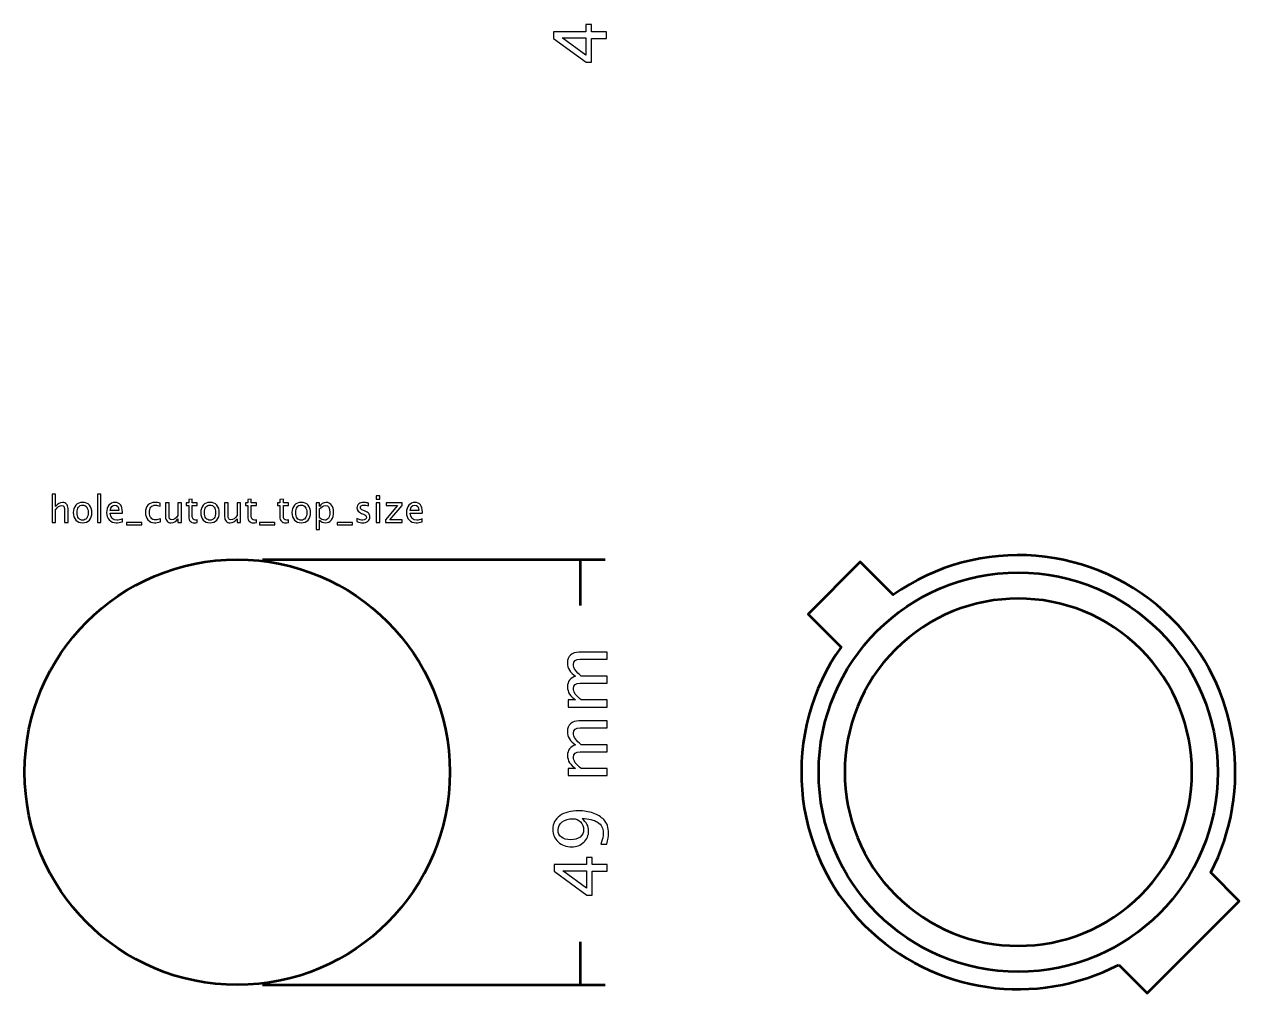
# Model space of a CAD drawing. Header units: centimetres. Extents: x -12.4 to 13.2, y -13.2 to 14.1.
# Drawn here: x -0.95 to 13.21, y -13.21 to -1.89 of the extents above; entities that cross this region are included whole.
import ezdxf

# ---------------------------------------------------------------- set-up
doc = ezdxf.new("R2010")
doc.units = ezdxf.units.CM
doc.header["$MEASUREMENT"] = 0
doc.layers.add('Layer 1', color=7, linetype='Continuous')

msp = doc.modelspace()

# ---------------------------------------------------------------- linework, layer by layer
at = {"layer": 'Layer 1', "lineweight": 53}
for centre, major_axis in [((1.5, -10.5), (0, 2.45)), ((10.5, -10.5), (0, 2.3))]:
    msp.add_ellipse(centre, major_axis=major_axis, ratio=1, dxfattribs=at)
at = {"layer": 'Layer 1'}
for points, knots in [([(5.75607, -2.04793), (5.75607, -2.04793), (5.5825, -2.04793), (5.5825, -2.04793), (5.5825, -2.04793), (5.5825, -2.04793), (5.5825, -2.32394), (5.5825, -2.32394), (5.5825, -2.32394), (5.5825, -2.32394), (5.5207, -2.32394), (5.5207, -2.32394), (5.5207, -2.32394), (5.5207, -2.32394), (5.14393, -2.04793), (5.14393, -2.04793), (5.14393, -2.04793), (5.14393, -2.04793), (5.14393, -1.97173), (5.14393, -1.97173), (5.14393, -1.97173), (5.14393, -1.97173), (5.51562, -1.97173), (5.51562, -1.97173), (5.51562, -1.97173), (5.51562, -1.97173), (5.51562, -1.8896), (5.51562, -1.8896), (5.51562, -1.8896), (5.51562, -1.8896), (5.5825, -1.8896), (5.5825, -1.8896), (5.5825, -1.8896), (5.5825, -1.8896), (5.5825, -1.97173), (5.5825, -1.97173), (5.5825, -1.97173), (5.5825, -1.97173), (5.75607, -1.97173), (5.75607, -1.97173), (5.75607, -1.97173), (5.75607, -1.97173), (5.75607, -2.04793), (5.75607, -2.04793)], [0, 0, 0, 0, 0.08333333, 0.08333333, 0.08333333, 0.08333333, 0.16666667, 0.16666667, 0.16666667, 0.16666667, 0.25, 0.25, 0.25, 0.25, 0.33333333, 0.33333333, 0.33333333, 0.33333333, 0.41666667, 0.41666667, 0.41666667, 0.41666667, 0.5, 0.5, 0.5, 0.5, 0.58333333, 0.58333333, 0.58333333, 0.58333333, 0.66666667, 0.66666667, 0.66666667, 0.66666667, 0.75, 0.75, 0.75, 0.75, 0.83333333, 0.83333333, 0.83333333, 0.83333333, 1, 1, 1, 1]), ([(5.51562, -2.24365), (5.51562, -2.24365), (5.51562, -2.04285), (5.51562, -2.04285), (5.51562, -2.04285), (5.51562, -2.04285), (5.2444, -2.04285), (5.2444, -2.04285), (5.2444, -2.04285), (5.2444, -2.04285), (5.51562, -2.24365), (5.51562, -2.24365)], [0, 0, 0, 0, 0.25, 0.25, 0.25, 0.25, 0.5, 0.5, 0.5, 0.5, 1, 1, 1, 1]), ([(-0.63322, -7.62235), (-0.63322, -7.62235), (-0.63322, -7.29596), (-0.63322, -7.29596), (-0.63322, -7.29596), (-0.63322, -7.29596), (-0.59258, -7.29596), (-0.59258, -7.29596), (-0.59258, -7.29596), (-0.59258, -7.29596), (-0.59258, -7.44039), (-0.59258, -7.44039), (-0.59258, -7.44039), (-0.57106, -7.40899), (-0.54467, -7.39333), (-0.51349, -7.39333), (-0.51349, -7.39333), (-0.49387, -7.39333), (-0.47828, -7.39947), (-0.46678, -7.41181), (-0.46678, -7.41181), (-0.45528, -7.42409), (-0.4495, -7.44067), (-0.4495, -7.46141), (-0.4495, -7.46141), (-0.4495, -7.46141), (-0.4495, -7.62235), (-0.4495, -7.62235), (-0.4495, -7.62235), (-0.4495, -7.62235), (-0.49013, -7.62235), (-0.49013, -7.62235), (-0.49013, -7.62235), (-0.49013, -7.62235), (-0.49013, -7.47468), (-0.49013, -7.47468), (-0.49013, -7.47468), (-0.49013, -7.45803), (-0.4926, -7.44617), (-0.49747, -7.43912), (-0.49747, -7.43912), (-0.50241, -7.43199), (-0.51053, -7.42846), (-0.52188, -7.42846), (-0.52188, -7.42846), (-0.54686, -7.42846), (-0.57043, -7.44476), (-0.59258, -7.47736), (-0.59258, -7.47736), (-0.59258, -7.47736), (-0.59258, -7.62235), (-0.59258, -7.62235), (-0.59258, -7.62235), (-0.59258, -7.62235), (-0.63322, -7.62235), (-0.63322, -7.62235)], [0, 0, 0, 0, 0.06666667, 0.06666667, 0.06666667, 0.06666667, 0.13333333, 0.13333333, 0.13333333, 0.13333333, 0.2, 0.2, 0.2, 0.2, 0.26666667, 0.26666667, 0.26666667, 0.26666667, 0.33333333, 0.33333333, 0.33333333, 0.33333333, 0.4, 0.4, 0.4, 0.4, 0.46666667, 0.46666667, 0.46666667, 0.46666667, 0.53333333, 0.53333333, 0.53333333, 0.53333333, 0.6, 0.6, 0.6, 0.6, 0.66666667, 0.66666667, 0.66666667, 0.66666667, 0.73333333, 0.73333333, 0.73333333, 0.73333333, 0.8, 0.8, 0.8, 0.8, 0.86666667, 0.86666667, 0.86666667, 0.86666667, 1, 1, 1, 1]), ([(-0.1104, -7.62235), (-0.1104, -7.62235), (-0.1104, -7.29596), (-0.1104, -7.29596), (-0.1104, -7.29596), (-0.1104, -7.29596), (-0.06976, -7.29596), (-0.06976, -7.29596), (-0.06976, -7.29596), (-0.06976, -7.29596), (-0.06976, -7.62235), (-0.06976, -7.62235), (-0.06976, -7.62235), (-0.06976, -7.62235), (-0.1104, -7.62235), (-0.1104, -7.62235)], [0, 0, 0, 0, 0.2, 0.2, 0.2, 0.2, 0.4, 0.4, 0.4, 0.4, 0.6, 0.6, 0.6, 0.6, 1, 1, 1, 1]), ([(1.03938, -7.62228), (1.02682, -7.62574), (1.01588, -7.62743), (1.00664, -7.62743), (1.00664, -7.62743), (0.9859, -7.62743), (0.96974, -7.6215), (0.95817, -7.60965), (0.95817, -7.60965), (0.94653, -7.5978), (0.94074, -7.58136), (0.94074, -7.56026), (0.94074, -7.56026), (0.94074, -7.56026), (0.94074, -7.42846), (0.94074, -7.42846), (0.94074, -7.42846), (0.94074, -7.42846), (0.91266, -7.42846), (0.91266, -7.42846), (0.91266, -7.42846), (0.91266, -7.42846), (0.91266, -7.39799), (0.91266, -7.39799), (0.91266, -7.39799), (0.91266, -7.39799), (0.94074, -7.39799), (0.94074, -7.39799), (0.94074, -7.39799), (0.94074, -7.39799), (0.94074, -7.35742), (0.94074, -7.35742), (0.94074, -7.35742), (0.94074, -7.35742), (0.98138, -7.35354), (0.98138, -7.35354), (0.98138, -7.35354), (0.98138, -7.35354), (0.98138, -7.39799), (0.98138, -7.39799), (0.98138, -7.39799), (0.98138, -7.39799), (1.04023, -7.39799), (1.04023, -7.39799), (1.04023, -7.39799), (1.04023, -7.39799), (1.04023, -7.42846), (1.04023, -7.42846), (1.04023, -7.42846), (1.04023, -7.42846), (0.98138, -7.42846), (0.98138, -7.42846), (0.98138, -7.42846), (0.98138, -7.42846), (0.98138, -7.55292), (0.98138, -7.55292), (0.98138, -7.55292), (0.98138, -7.58227), (0.99415, -7.59695), (1.01962, -7.59695), (1.01962, -7.59695), (1.02506, -7.59695), (1.03162, -7.59603), (1.03938, -7.59427), (1.03938, -7.59427), (1.03938, -7.59427), (1.03938, -7.62228), (1.03938, -7.62228)], [0, 0, 0, 0, 0.05555556, 0.05555556, 0.05555556, 0.05555556, 0.11111111, 0.11111111, 0.11111111, 0.11111111, 0.16666667, 0.16666667, 0.16666667, 0.16666667, 0.22222222, 0.22222222, 0.22222222, 0.22222222, 0.27777778, 0.27777778, 0.27777778, 0.27777778, 0.33333333, 0.33333333, 0.33333333, 0.33333333, 0.38888889, 0.38888889, 0.38888889, 0.38888889, 0.44444444, 0.44444444, 0.44444444, 0.44444444, 0.5, 0.5, 0.5, 0.5, 0.55555556, 0.55555556, 0.55555556, 0.55555556, 0.61111111, 0.61111111, 0.61111111, 0.61111111, 0.66666667, 0.66666667, 0.66666667, 0.66666667, 0.72222222, 0.72222222, 0.72222222, 0.72222222, 0.77777778, 0.77777778, 0.77777778, 0.77777778, 0.83333333, 0.83333333, 0.83333333, 0.83333333, 0.88888889, 0.88888889, 0.88888889, 0.88888889, 1, 1, 1, 1]), ([(1.72053, -7.62228), (1.70797, -7.62574), (1.69703, -7.62743), (1.68779, -7.62743), (1.68779, -7.62743), (1.66705, -7.62743), (1.65089, -7.6215), (1.63932, -7.60965), (1.63932, -7.60965), (1.62768, -7.5978), (1.62189, -7.58136), (1.62189, -7.56026), (1.62189, -7.56026), (1.62189, -7.56026), (1.62189, -7.42846), (1.62189, -7.42846), (1.62189, -7.42846), (1.62189, -7.42846), (1.59381, -7.42846), (1.59381, -7.42846), (1.59381, -7.42846), (1.59381, -7.42846), (1.59381, -7.39799), (1.59381, -7.39799), (1.59381, -7.39799), (1.59381, -7.39799), (1.62189, -7.39799), (1.62189, -7.39799), (1.62189, -7.39799), (1.62189, -7.39799), (1.62189, -7.35742), (1.62189, -7.35742), (1.62189, -7.35742), (1.62189, -7.35742), (1.66253, -7.35354), (1.66253, -7.35354), (1.66253, -7.35354), (1.66253, -7.35354), (1.66253, -7.39799), (1.66253, -7.39799), (1.66253, -7.39799), (1.66253, -7.39799), (1.72138, -7.39799), (1.72138, -7.39799), (1.72138, -7.39799), (1.72138, -7.39799), (1.72138, -7.42846), (1.72138, -7.42846), (1.72138, -7.42846), (1.72138, -7.42846), (1.66253, -7.42846), (1.66253, -7.42846), (1.66253, -7.42846), (1.66253, -7.42846), (1.66253, -7.55292), (1.66253, -7.55292), (1.66253, -7.55292), (1.66253, -7.58227), (1.6753, -7.59695), (1.70077, -7.59695), (1.70077, -7.59695), (1.70621, -7.59695), (1.71277, -7.59603), (1.72053, -7.59427), (1.72053, -7.59427), (1.72053, -7.59427), (1.72053, -7.62228), (1.72053, -7.62228)], [0, 0, 0, 0, 0.05555556, 0.05555556, 0.05555556, 0.05555556, 0.11111111, 0.11111111, 0.11111111, 0.11111111, 0.16666667, 0.16666667, 0.16666667, 0.16666667, 0.22222222, 0.22222222, 0.22222222, 0.22222222, 0.27777778, 0.27777778, 0.27777778, 0.27777778, 0.33333333, 0.33333333, 0.33333333, 0.33333333, 0.38888889, 0.38888889, 0.38888889, 0.38888889, 0.44444444, 0.44444444, 0.44444444, 0.44444444, 0.5, 0.5, 0.5, 0.5, 0.55555556, 0.55555556, 0.55555556, 0.55555556, 0.61111111, 0.61111111, 0.61111111, 0.61111111, 0.66666667, 0.66666667, 0.66666667, 0.66666667, 0.72222222, 0.72222222, 0.72222222, 0.72222222, 0.77777778, 0.77777778, 0.77777778, 0.77777778, 0.83333333, 0.83333333, 0.83333333, 0.83333333, 0.88888889, 0.88888889, 0.88888889, 0.88888889, 1, 1, 1, 1]), ([(2.09053, -7.62228), (2.07797, -7.62574), (2.06703, -7.62743), (2.05779, -7.62743), (2.05779, -7.62743), (2.03705, -7.62743), (2.02089, -7.6215), (2.00932, -7.60965), (2.00932, -7.60965), (1.99768, -7.5978), (1.99189, -7.58136), (1.99189, -7.56026), (1.99189, -7.56026), (1.99189, -7.56026), (1.99189, -7.42846), (1.99189, -7.42846), (1.99189, -7.42846), (1.99189, -7.42846), (1.96381, -7.42846), (1.96381, -7.42846), (1.96381, -7.42846), (1.96381, -7.42846), (1.96381, -7.39799), (1.96381, -7.39799), (1.96381, -7.39799), (1.96381, -7.39799), (1.99189, -7.39799), (1.99189, -7.39799), (1.99189, -7.39799), (1.99189, -7.39799), (1.99189, -7.35742), (1.99189, -7.35742), (1.99189, -7.35742), (1.99189, -7.35742), (2.03253, -7.35354), (2.03253, -7.35354), (2.03253, -7.35354), (2.03253, -7.35354), (2.03253, -7.39799), (2.03253, -7.39799), (2.03253, -7.39799), (2.03253, -7.39799), (2.09138, -7.39799), (2.09138, -7.39799), (2.09138, -7.39799), (2.09138, -7.39799), (2.09138, -7.42846), (2.09138, -7.42846), (2.09138, -7.42846), (2.09138, -7.42846), (2.03253, -7.42846), (2.03253, -7.42846), (2.03253, -7.42846), (2.03253, -7.42846), (2.03253, -7.55292), (2.03253, -7.55292), (2.03253, -7.55292), (2.03253, -7.58227), (2.0453, -7.59695), (2.07077, -7.59695), (2.07077, -7.59695), (2.07621, -7.59695), (2.08277, -7.59603), (2.09053, -7.59427), (2.09053, -7.59427), (2.09053, -7.59427), (2.09053, -7.62228), (2.09053, -7.62228)], [0, 0, 0, 0, 0.05555556, 0.05555556, 0.05555556, 0.05555556, 0.11111111, 0.11111111, 0.11111111, 0.11111111, 0.16666667, 0.16666667, 0.16666667, 0.16666667, 0.22222222, 0.22222222, 0.22222222, 0.22222222, 0.27777778, 0.27777778, 0.27777778, 0.27777778, 0.33333333, 0.33333333, 0.33333333, 0.33333333, 0.38888889, 0.38888889, 0.38888889, 0.38888889, 0.44444444, 0.44444444, 0.44444444, 0.44444444, 0.5, 0.5, 0.5, 0.5, 0.55555556, 0.55555556, 0.55555556, 0.55555556, 0.61111111, 0.61111111, 0.61111111, 0.61111111, 0.66666667, 0.66666667, 0.66666667, 0.66666667, 0.72222222, 0.72222222, 0.72222222, 0.72222222, 0.77777778, 0.77777778, 0.77777778, 0.77777778, 0.83333333, 0.83333333, 0.83333333, 0.83333333, 0.88888889, 0.88888889, 0.88888889, 0.88888889, 1, 1, 1, 1]), ([(3.10252, -7.35692), (3.10252, -7.35692), (3.10252, -7.31628), (3.10252, -7.31628), (3.10252, -7.31628), (3.10252, -7.31628), (3.14316, -7.31628), (3.14316, -7.31628), (3.14316, -7.31628), (3.14316, -7.31628), (3.14316, -7.35692), (3.14316, -7.35692), (3.14316, -7.35692), (3.14316, -7.35692), (3.10252, -7.35692), (3.10252, -7.35692)], [0, 0, 0, 0, 0.2, 0.2, 0.2, 0.2, 0.4, 0.4, 0.4, 0.4, 0.6, 0.6, 0.6, 0.6, 1, 1, 1, 1]), ([(-0.28115, -7.62743), (-0.3141, -7.62743), (-0.3402, -7.61692), (-0.35939, -7.59589), (-0.35939, -7.59589), (-0.37865, -7.57487), (-0.38825, -7.54629), (-0.38825, -7.51024), (-0.38825, -7.51024), (-0.38825, -7.47426), (-0.37865, -7.44575), (-0.35939, -7.4248), (-0.35939, -7.4248), (-0.3402, -7.40384), (-0.3141, -7.39333), (-0.28115, -7.39333), (-0.28115, -7.39333), (-0.2482, -7.39333), (-0.22209, -7.40384), (-0.2029, -7.4248), (-0.2029, -7.4248), (-0.18364, -7.44575), (-0.17405, -7.47426), (-0.17405, -7.51024), (-0.17405, -7.51024), (-0.17405, -7.54629), (-0.18364, -7.57487), (-0.2029, -7.59589), (-0.2029, -7.59589), (-0.22209, -7.61692), (-0.2482, -7.62743), (-0.28115, -7.62743)], [0, 0, 0, 0, 0.11111111, 0.11111111, 0.11111111, 0.11111111, 0.22222222, 0.22222222, 0.22222222, 0.22222222, 0.33333333, 0.33333333, 0.33333333, 0.33333333, 0.44444444, 0.44444444, 0.44444444, 0.44444444, 0.55555556, 0.55555556, 0.55555556, 0.55555556, 0.66666667, 0.66666667, 0.66666667, 0.66666667, 0.77777778, 0.77777778, 0.77777778, 0.77777778, 1, 1, 1, 1]), ([(-0.28122, -7.59695), (-0.26111, -7.59695), (-0.24545, -7.5894), (-0.2343, -7.57423), (-0.2343, -7.57423), (-0.22322, -7.55913), (-0.21765, -7.53775), (-0.21765, -7.51024), (-0.21765, -7.51024), (-0.21765, -7.48279), (-0.22322, -7.46148), (-0.2343, -7.44639), (-0.2343, -7.44639), (-0.24545, -7.43136), (-0.26111, -7.42381), (-0.28122, -7.42381), (-0.28122, -7.42381), (-0.3014, -7.42381), (-0.31706, -7.43136), (-0.32807, -7.44639), (-0.32807, -7.44639), (-0.33914, -7.46148), (-0.34465, -7.48279), (-0.34465, -7.51024), (-0.34465, -7.51024), (-0.34465, -7.53775), (-0.33914, -7.55913), (-0.32807, -7.57423), (-0.32807, -7.57423), (-0.31706, -7.5894), (-0.3014, -7.59695), (-0.28122, -7.59695)], [0, 0, 0, 0, 0.11111111, 0.11111111, 0.11111111, 0.11111111, 0.22222222, 0.22222222, 0.22222222, 0.22222222, 0.33333333, 0.33333333, 0.33333333, 0.33333333, 0.44444444, 0.44444444, 0.44444444, 0.44444444, 0.55555556, 0.55555556, 0.55555556, 0.55555556, 0.66666667, 0.66666667, 0.66666667, 0.66666667, 0.77777778, 0.77777778, 0.77777778, 0.77777778, 1, 1, 1, 1]), ([(0.17662, -7.61515), (0.14931, -7.62334), (0.12596, -7.62743), (0.10648, -7.62743), (0.10648, -7.62743), (0.07325, -7.62743), (0.04623, -7.61642), (0.02542, -7.59448), (0.02542, -7.59448), (0.0046, -7.57254), (-0.00584, -7.5441), (-0.00584, -7.50911), (-0.00584, -7.50911), (-0.00584, -7.47517), (0.00333, -7.4473), (0.02175, -7.4255), (0.02175, -7.4255), (0.04016, -7.40377), (0.06373, -7.39291), (0.09244, -7.39291), (0.09244, -7.39291), (0.11961, -7.39291), (0.14063, -7.40257), (0.15545, -7.4219), (0.15545, -7.4219), (0.17027, -7.44124), (0.17767, -7.46861), (0.17767, -7.5041), (0.17767, -7.5041), (0.17767, -7.5041), (0.17746, -7.51652), (0.17746, -7.51652), (0.17746, -7.51652), (0.17746, -7.51652), (0.03565, -7.51652), (0.03565, -7.51652), (0.03565, -7.51652), (0.04157, -7.57014), (0.06775, -7.59695), (0.1141, -7.59695), (0.1141, -7.59695), (0.13111, -7.59695), (0.15192, -7.59215), (0.17662, -7.58256), (0.17662, -7.58256), (0.17662, -7.58256), (0.17662, -7.61515), (0.17662, -7.61515)], [0, 0, 0, 0, 0.07692308, 0.07692308, 0.07692308, 0.07692308, 0.15384615, 0.15384615, 0.15384615, 0.15384615, 0.23076923, 0.23076923, 0.23076923, 0.23076923, 0.30769231, 0.30769231, 0.30769231, 0.30769231, 0.38461538, 0.38461538, 0.38461538, 0.38461538, 0.46153846, 0.46153846, 0.46153846, 0.46153846, 0.53846154, 0.53846154, 0.53846154, 0.53846154, 0.61538462, 0.61538462, 0.61538462, 0.61538462, 0.69230769, 0.69230769, 0.69230769, 0.69230769, 0.76923077, 0.76923077, 0.76923077, 0.76923077, 0.84615385, 0.84615385, 0.84615385, 0.84615385, 1, 1, 1, 1]), ([(0.03776, -7.48604), (0.03776, -7.48604), (0.13682, -7.48604), (0.13682, -7.48604), (0.13682, -7.48604), (0.13682, -7.44427), (0.12123, -7.42338), (0.09011, -7.42338), (0.09011, -7.42338), (0.05879, -7.42338), (0.04136, -7.44427), (0.03776, -7.48604)], [0, 0, 0, 0, 0.25, 0.25, 0.25, 0.25, 0.5, 0.5, 0.5, 0.5, 1, 1, 1, 1]), ([(0.61527, -7.61558), (0.58895, -7.62348), (0.56623, -7.62743), (0.54711, -7.62743), (0.54711, -7.62743), (0.51677, -7.62743), (0.49165, -7.61621), (0.47169, -7.59385), (0.47169, -7.59385), (0.45172, -7.57141), (0.4417, -7.54312), (0.4417, -7.50904), (0.4417, -7.50904), (0.4417, -7.47263), (0.45158, -7.4442), (0.47133, -7.42388), (0.47133, -7.42388), (0.49109, -7.40349), (0.51868, -7.39333), (0.55409, -7.39333), (0.55409, -7.39333), (0.57152, -7.39333), (0.59114, -7.39573), (0.61273, -7.40053), (0.61273, -7.40053), (0.61273, -7.40053), (0.61273, -7.43481), (0.61273, -7.43481), (0.61273, -7.43481), (0.58979, -7.42804), (0.5711, -7.42465), (0.5567, -7.42465), (0.5567, -7.42465), (0.53582, -7.42465), (0.5191, -7.43249), (0.50661, -7.44808), (0.50661, -7.44808), (0.49412, -7.46367), (0.48784, -7.48449), (0.48784, -7.51045), (0.48784, -7.51045), (0.48784, -7.53564), (0.49433, -7.55596), (0.50725, -7.57155), (0.50725, -7.57155), (0.52016, -7.58707), (0.53702, -7.59483), (0.55797, -7.59483), (0.55797, -7.59483), (0.57653, -7.59483), (0.59558, -7.59004), (0.61527, -7.58044), (0.61527, -7.58044), (0.61527, -7.58044), (0.61527, -7.61558), (0.61527, -7.61558)], [0, 0, 0, 0, 0.06666667, 0.06666667, 0.06666667, 0.06666667, 0.13333333, 0.13333333, 0.13333333, 0.13333333, 0.2, 0.2, 0.2, 0.2, 0.26666667, 0.26666667, 0.26666667, 0.26666667, 0.33333333, 0.33333333, 0.33333333, 0.33333333, 0.4, 0.4, 0.4, 0.4, 0.46666667, 0.46666667, 0.46666667, 0.46666667, 0.53333333, 0.53333333, 0.53333333, 0.53333333, 0.6, 0.6, 0.6, 0.6, 0.66666667, 0.66666667, 0.66666667, 0.66666667, 0.73333333, 0.73333333, 0.73333333, 0.73333333, 0.8, 0.8, 0.8, 0.8, 0.86666667, 0.86666667, 0.86666667, 0.86666667, 1, 1, 1, 1]), ([(0.81685, -7.62235), (0.81685, -7.62235), (0.81685, -7.58016), (0.81685, -7.58016), (0.81685, -7.58016), (0.79518, -7.6117), (0.76887, -7.62743), (0.73796, -7.62743), (0.73796, -7.62743), (0.71835, -7.62743), (0.70276, -7.62129), (0.69119, -7.60894), (0.69119, -7.60894), (0.67955, -7.5966), (0.67376, -7.58002), (0.67376, -7.55906), (0.67376, -7.55906), (0.67376, -7.55906), (0.67376, -7.39799), (0.67376, -7.39799), (0.67376, -7.39799), (0.67376, -7.39799), (0.7144, -7.39799), (0.7144, -7.39799), (0.7144, -7.39799), (0.7144, -7.39799), (0.7144, -7.5458), (0.7144, -7.5458), (0.7144, -7.5458), (0.7144, -7.56266), (0.71687, -7.57458), (0.72174, -7.58164), (0.72174, -7.58164), (0.72668, -7.58877), (0.73486, -7.59229), (0.74636, -7.59229), (0.74636, -7.59229), (0.7712, -7.59229), (0.79476, -7.576), (0.81685, -7.54333), (0.81685, -7.54333), (0.81685, -7.54333), (0.81685, -7.39799), (0.81685, -7.39799), (0.81685, -7.39799), (0.81685, -7.39799), (0.85748, -7.39799), (0.85748, -7.39799), (0.85748, -7.39799), (0.85748, -7.39799), (0.85748, -7.62235), (0.85748, -7.62235), (0.85748, -7.62235), (0.85748, -7.62235), (0.81685, -7.62235), (0.81685, -7.62235)], [0, 0, 0, 0, 0.06666667, 0.06666667, 0.06666667, 0.06666667, 0.13333333, 0.13333333, 0.13333333, 0.13333333, 0.2, 0.2, 0.2, 0.2, 0.26666667, 0.26666667, 0.26666667, 0.26666667, 0.33333333, 0.33333333, 0.33333333, 0.33333333, 0.4, 0.4, 0.4, 0.4, 0.46666667, 0.46666667, 0.46666667, 0.46666667, 0.53333333, 0.53333333, 0.53333333, 0.53333333, 0.6, 0.6, 0.6, 0.6, 0.66666667, 0.66666667, 0.66666667, 0.66666667, 0.73333333, 0.73333333, 0.73333333, 0.73333333, 0.8, 0.8, 0.8, 0.8, 0.86666667, 0.86666667, 0.86666667, 0.86666667, 1, 1, 1, 1]), ([(1.1867, -7.62743), (1.15375, -7.62743), (1.12765, -7.61692), (1.10846, -7.59589), (1.10846, -7.59589), (1.0892, -7.57487), (1.0796, -7.54629), (1.0796, -7.51024), (1.0796, -7.51024), (1.0796, -7.47426), (1.0892, -7.44575), (1.10846, -7.4248), (1.10846, -7.4248), (1.12765, -7.40384), (1.15375, -7.39333), (1.1867, -7.39333), (1.1867, -7.39333), (1.21965, -7.39333), (1.24576, -7.40384), (1.26495, -7.4248), (1.26495, -7.4248), (1.28421, -7.44575), (1.2938, -7.47426), (1.2938, -7.51024), (1.2938, -7.51024), (1.2938, -7.54629), (1.28421, -7.57487), (1.26495, -7.59589), (1.26495, -7.59589), (1.24576, -7.61692), (1.21965, -7.62743), (1.1867, -7.62743)], [0, 0, 0, 0, 0.11111111, 0.11111111, 0.11111111, 0.11111111, 0.22222222, 0.22222222, 0.22222222, 0.22222222, 0.33333333, 0.33333333, 0.33333333, 0.33333333, 0.44444444, 0.44444444, 0.44444444, 0.44444444, 0.55555556, 0.55555556, 0.55555556, 0.55555556, 0.66666667, 0.66666667, 0.66666667, 0.66666667, 0.77777778, 0.77777778, 0.77777778, 0.77777778, 1, 1, 1, 1]), ([(1.18663, -7.59695), (1.20674, -7.59695), (1.2224, -7.5894), (1.23355, -7.57423), (1.23355, -7.57423), (1.24463, -7.55913), (1.2502, -7.53775), (1.2502, -7.51024), (1.2502, -7.51024), (1.2502, -7.48279), (1.24463, -7.46148), (1.23355, -7.44639), (1.23355, -7.44639), (1.2224, -7.43136), (1.20674, -7.42381), (1.18663, -7.42381), (1.18663, -7.42381), (1.16645, -7.42381), (1.15079, -7.43136), (1.13978, -7.44639), (1.13978, -7.44639), (1.12871, -7.46148), (1.1232, -7.48279), (1.1232, -7.51024), (1.1232, -7.51024), (1.1232, -7.53775), (1.12871, -7.55913), (1.13978, -7.57423), (1.13978, -7.57423), (1.15079, -7.5894), (1.16645, -7.59695), (1.18663, -7.59695)], [0, 0, 0, 0, 0.11111111, 0.11111111, 0.11111111, 0.11111111, 0.22222222, 0.22222222, 0.22222222, 0.22222222, 0.33333333, 0.33333333, 0.33333333, 0.33333333, 0.44444444, 0.44444444, 0.44444444, 0.44444444, 0.55555556, 0.55555556, 0.55555556, 0.55555556, 0.66666667, 0.66666667, 0.66666667, 0.66666667, 0.77777778, 0.77777778, 0.77777778, 0.77777778, 1, 1, 1, 1]), ([(1.498, -7.62235), (1.498, -7.62235), (1.498, -7.58016), (1.498, -7.58016), (1.498, -7.58016), (1.47633, -7.6117), (1.45002, -7.62743), (1.41911, -7.62743), (1.41911, -7.62743), (1.3995, -7.62743), (1.38391, -7.62129), (1.37234, -7.60894), (1.37234, -7.60894), (1.3607, -7.5966), (1.35491, -7.58002), (1.35491, -7.55906), (1.35491, -7.55906), (1.35491, -7.55906), (1.35491, -7.39799), (1.35491, -7.39799), (1.35491, -7.39799), (1.35491, -7.39799), (1.39555, -7.39799), (1.39555, -7.39799), (1.39555, -7.39799), (1.39555, -7.39799), (1.39555, -7.5458), (1.39555, -7.5458), (1.39555, -7.5458), (1.39555, -7.56266), (1.39802, -7.57458), (1.40289, -7.58164), (1.40289, -7.58164), (1.40783, -7.58877), (1.41601, -7.59229), (1.42751, -7.59229), (1.42751, -7.59229), (1.45235, -7.59229), (1.47591, -7.576), (1.498, -7.54333), (1.498, -7.54333), (1.498, -7.54333), (1.498, -7.39799), (1.498, -7.39799), (1.498, -7.39799), (1.498, -7.39799), (1.53863, -7.39799), (1.53863, -7.39799), (1.53863, -7.39799), (1.53863, -7.39799), (1.53863, -7.62235), (1.53863, -7.62235), (1.53863, -7.62235), (1.53863, -7.62235), (1.498, -7.62235), (1.498, -7.62235)], [0, 0, 0, 0, 0.06666667, 0.06666667, 0.06666667, 0.06666667, 0.13333333, 0.13333333, 0.13333333, 0.13333333, 0.2, 0.2, 0.2, 0.2, 0.26666667, 0.26666667, 0.26666667, 0.26666667, 0.33333333, 0.33333333, 0.33333333, 0.33333333, 0.4, 0.4, 0.4, 0.4, 0.46666667, 0.46666667, 0.46666667, 0.46666667, 0.53333333, 0.53333333, 0.53333333, 0.53333333, 0.6, 0.6, 0.6, 0.6, 0.66666667, 0.66666667, 0.66666667, 0.66666667, 0.73333333, 0.73333333, 0.73333333, 0.73333333, 0.8, 0.8, 0.8, 0.8, 0.86666667, 0.86666667, 0.86666667, 0.86666667, 1, 1, 1, 1]), ([(2.23785, -7.62743), (2.2049, -7.62743), (2.1788, -7.61692), (2.15961, -7.59589), (2.15961, -7.59589), (2.14035, -7.57487), (2.13075, -7.54629), (2.13075, -7.51024), (2.13075, -7.51024), (2.13075, -7.47426), (2.14035, -7.44575), (2.15961, -7.4248), (2.15961, -7.4248), (2.1788, -7.40384), (2.2049, -7.39333), (2.23785, -7.39333), (2.23785, -7.39333), (2.2708, -7.39333), (2.29691, -7.40384), (2.3161, -7.4248), (2.3161, -7.4248), (2.33536, -7.44575), (2.34495, -7.47426), (2.34495, -7.51024), (2.34495, -7.51024), (2.34495, -7.54629), (2.33536, -7.57487), (2.3161, -7.59589), (2.3161, -7.59589), (2.29691, -7.61692), (2.2708, -7.62743), (2.23785, -7.62743)], [0, 0, 0, 0, 0.11111111, 0.11111111, 0.11111111, 0.11111111, 0.22222222, 0.22222222, 0.22222222, 0.22222222, 0.33333333, 0.33333333, 0.33333333, 0.33333333, 0.44444444, 0.44444444, 0.44444444, 0.44444444, 0.55555556, 0.55555556, 0.55555556, 0.55555556, 0.66666667, 0.66666667, 0.66666667, 0.66666667, 0.77777778, 0.77777778, 0.77777778, 0.77777778, 1, 1, 1, 1]), ([(2.23778, -7.59695), (2.25789, -7.59695), (2.27355, -7.5894), (2.2847, -7.57423), (2.2847, -7.57423), (2.29578, -7.55913), (2.30135, -7.53775), (2.30135, -7.51024), (2.30135, -7.51024), (2.30135, -7.48279), (2.29578, -7.46148), (2.2847, -7.44639), (2.2847, -7.44639), (2.27355, -7.43136), (2.25789, -7.42381), (2.23778, -7.42381), (2.23778, -7.42381), (2.2176, -7.42381), (2.20194, -7.43136), (2.19093, -7.44639), (2.19093, -7.44639), (2.17986, -7.46148), (2.17435, -7.48279), (2.17435, -7.51024), (2.17435, -7.51024), (2.17435, -7.53775), (2.17986, -7.55913), (2.19093, -7.57423), (2.19093, -7.57423), (2.20194, -7.5894), (2.2176, -7.59695), (2.23778, -7.59695)], [0, 0, 0, 0, 0.11111111, 0.11111111, 0.11111111, 0.11111111, 0.22222222, 0.22222222, 0.22222222, 0.22222222, 0.33333333, 0.33333333, 0.33333333, 0.33333333, 0.44444444, 0.44444444, 0.44444444, 0.44444444, 0.55555556, 0.55555556, 0.55555556, 0.55555556, 0.66666667, 0.66666667, 0.66666667, 0.66666667, 0.77777778, 0.77777778, 0.77777778, 0.77777778, 1, 1, 1, 1]), ([(2.4086, -7.70405), (2.4086, -7.70405), (2.4086, -7.39799), (2.4086, -7.39799), (2.4086, -7.39799), (2.4086, -7.39799), (2.44924, -7.39799), (2.44924, -7.39799), (2.44924, -7.39799), (2.44924, -7.39799), (2.44924, -7.44039), (2.44924, -7.44039), (2.44924, -7.44039), (2.46589, -7.40899), (2.49094, -7.39333), (2.52431, -7.39333), (2.52431, -7.39333), (2.55133, -7.39333), (2.57257, -7.40314), (2.58809, -7.42282), (2.58809, -7.42282), (2.60361, -7.44251), (2.61137, -7.46939), (2.61137, -7.50346), (2.61137, -7.50346), (2.61137, -7.54058), (2.60256, -7.57056), (2.58499, -7.59328), (2.58499, -7.59328), (2.56742, -7.61607), (2.54428, -7.62743), (2.51563, -7.62743), (2.51563, -7.62743), (2.48903, -7.62743), (2.46688, -7.61727), (2.44924, -7.59688), (2.44924, -7.59688), (2.44924, -7.59688), (2.44924, -7.70405), (2.44924, -7.70405), (2.44924, -7.70405), (2.44924, -7.70405), (2.4086, -7.70405), (2.4086, -7.70405)], [0, 0, 0, 0, 0.08333333, 0.08333333, 0.08333333, 0.08333333, 0.16666667, 0.16666667, 0.16666667, 0.16666667, 0.25, 0.25, 0.25, 0.25, 0.33333333, 0.33333333, 0.33333333, 0.33333333, 0.41666667, 0.41666667, 0.41666667, 0.41666667, 0.5, 0.5, 0.5, 0.5, 0.58333333, 0.58333333, 0.58333333, 0.58333333, 0.66666667, 0.66666667, 0.66666667, 0.66666667, 0.75, 0.75, 0.75, 0.75, 0.83333333, 0.83333333, 0.83333333, 0.83333333, 1, 1, 1, 1]), ([(2.44924, -7.56887), (2.47019, -7.58757), (2.49016, -7.59695), (2.50914, -7.59695), (2.50914, -7.59695), (2.52784, -7.59695), (2.5423, -7.58912), (2.55246, -7.57353), (2.55246, -7.57353), (2.56269, -7.55793), (2.56777, -7.53599), (2.56777, -7.50763), (2.56777, -7.50763), (2.56777, -7.45513), (2.55042, -7.42889), (2.5157, -7.42889), (2.5157, -7.42889), (2.49298, -7.42889), (2.47083, -7.44116), (2.44924, -7.46579), (2.44924, -7.46579), (2.44924, -7.46579), (2.44924, -7.56887), (2.44924, -7.56887)], [0, 0, 0, 0, 0.14285714, 0.14285714, 0.14285714, 0.14285714, 0.28571429, 0.28571429, 0.28571429, 0.28571429, 0.42857143, 0.42857143, 0.42857143, 0.42857143, 0.57142857, 0.57142857, 0.57142857, 0.57142857, 0.71428571, 0.71428571, 0.71428571, 0.71428571, 1, 1, 1, 1]), ([(2.87865, -7.61431), (2.87865, -7.61431), (2.87865, -7.57705), (2.87865, -7.57705), (2.87865, -7.57705), (2.90525, -7.59032), (2.92832, -7.59695), (2.948, -7.59695), (2.948, -7.59695), (2.95971, -7.59695), (2.96945, -7.59378), (2.97714, -7.58743), (2.97714, -7.58743), (2.98483, -7.58115), (2.98871, -7.57324), (2.98871, -7.56372), (2.98871, -7.56372), (2.98871, -7.54982), (2.97792, -7.53832), (2.95633, -7.52922), (2.95633, -7.52922), (2.95633, -7.52922), (2.93255, -7.51913), (2.93255, -7.51913), (2.93255, -7.51913), (2.89748, -7.50459), (2.87992, -7.48357), (2.87992, -7.45626), (2.87992, -7.45626), (2.87992, -7.43672), (2.88683, -7.42134), (2.90066, -7.41012), (2.90066, -7.41012), (2.91449, -7.3989), (2.93347, -7.39333), (2.95753, -7.39333), (2.95753, -7.39333), (2.97002, -7.39333), (2.98554, -7.39502), (3.00395, -7.39848), (3.00395, -7.39848), (3.00395, -7.39848), (3.01242, -7.4001), (3.01242, -7.4001), (3.01242, -7.4001), (3.01242, -7.4001), (3.01242, -7.43397), (3.01242, -7.43397), (3.01242, -7.43397), (2.98977, -7.42719), (2.97171, -7.42381), (2.95823, -7.42381), (2.95823, -7.42381), (2.94638, -7.42381), (2.937, -7.42642), (2.92987, -7.43157), (2.92987, -7.43157), (2.92281, -7.43672), (2.91929, -7.44363), (2.91929, -7.45231), (2.91929, -7.45231), (2.91929, -7.46452), (2.92916, -7.47489), (2.94899, -7.48329), (2.94899, -7.48329), (2.94899, -7.48329), (2.96853, -7.49154), (2.96853, -7.49154), (2.96853, -7.49154), (2.99069, -7.50085), (3.00635, -7.51073), (3.01552, -7.5211), (3.01552, -7.5211), (3.02477, -7.53148), (3.02935, -7.54446), (3.02935, -7.55998), (3.02935, -7.55998), (3.02935, -7.57966), (3.02159, -7.59582), (3.006, -7.60845), (3.006, -7.60845), (2.99048, -7.62108), (2.97058, -7.62743), (2.94638, -7.62743), (2.94638, -7.62743), (2.92775, -7.62743), (2.90525, -7.62306), (2.87865, -7.61431)], [0, 0, 0, 0, 0.04347826, 0.04347826, 0.04347826, 0.04347826, 0.08695652, 0.08695652, 0.08695652, 0.08695652, 0.13043478, 0.13043478, 0.13043478, 0.13043478, 0.17391304, 0.17391304, 0.17391304, 0.17391304, 0.2173913, 0.2173913, 0.2173913, 0.2173913, 0.26086957, 0.26086957, 0.26086957, 0.26086957, 0.30434783, 0.30434783, 0.30434783, 0.30434783, 0.34782609, 0.34782609, 0.34782609, 0.34782609, 0.39130435, 0.39130435, 0.39130435, 0.39130435, 0.43478261, 0.43478261, 0.43478261, 0.43478261, 0.47826087, 0.47826087, 0.47826087, 0.47826087, 0.52173913, 0.52173913, 0.52173913, 0.52173913, 0.56521739, 0.56521739, 0.56521739, 0.56521739, 0.60869565, 0.60869565, 0.60869565, 0.60869565, 0.65217391, 0.65217391, 0.65217391, 0.65217391, 0.69565217, 0.69565217, 0.69565217, 0.69565217, 0.73913043, 0.73913043, 0.73913043, 0.73913043, 0.7826087, 0.7826087, 0.7826087, 0.7826087, 0.82608696, 0.82608696, 0.82608696, 0.82608696, 0.86956522, 0.86956522, 0.86956522, 0.86956522, 0.91304348, 0.91304348, 0.91304348, 0.91304348, 1, 1, 1, 1]), ([(3.10252, -7.62235), (3.10252, -7.62235), (3.10252, -7.39799), (3.10252, -7.39799), (3.10252, -7.39799), (3.10252, -7.39799), (3.14316, -7.39799), (3.14316, -7.39799), (3.14316, -7.39799), (3.14316, -7.39799), (3.14316, -7.62235), (3.14316, -7.62235), (3.14316, -7.62235), (3.14316, -7.62235), (3.10252, -7.62235), (3.10252, -7.62235)], [0, 0, 0, 0, 0.2, 0.2, 0.2, 0.2, 0.4, 0.4, 0.4, 0.4, 0.6, 0.6, 0.6, 0.6, 1, 1, 1, 1]), ([(3.20962, -7.62235), (3.20962, -7.62235), (3.20962, -7.59187), (3.20962, -7.59187), (3.20962, -7.59187), (3.20962, -7.59187), (3.34882, -7.42846), (3.34882, -7.42846), (3.34882, -7.42846), (3.34882, -7.42846), (3.21604, -7.42846), (3.21604, -7.42846), (3.21604, -7.42846), (3.21604, -7.42846), (3.21604, -7.39799), (3.21604, -7.39799), (3.21604, -7.39799), (3.21604, -7.39799), (3.39885, -7.39799), (3.39885, -7.39799), (3.39885, -7.39799), (3.39885, -7.39799), (3.39885, -7.42846), (3.39885, -7.42846), (3.39885, -7.42846), (3.39885, -7.42846), (3.25964, -7.59187), (3.25964, -7.59187), (3.25964, -7.59187), (3.25964, -7.59187), (3.40139, -7.59187), (3.40139, -7.59187), (3.40139, -7.59187), (3.40139, -7.59187), (3.40139, -7.62235), (3.40139, -7.62235), (3.40139, -7.62235), (3.40139, -7.62235), (3.20962, -7.62235), (3.20962, -7.62235)], [0, 0, 0, 0, 0.09090909, 0.09090909, 0.09090909, 0.09090909, 0.18181818, 0.18181818, 0.18181818, 0.18181818, 0.27272727, 0.27272727, 0.27272727, 0.27272727, 0.36363636, 0.36363636, 0.36363636, 0.36363636, 0.45454545, 0.45454545, 0.45454545, 0.45454545, 0.54545455, 0.54545455, 0.54545455, 0.54545455, 0.63636364, 0.63636364, 0.63636364, 0.63636364, 0.72727273, 0.72727273, 0.72727273, 0.72727273, 0.81818182, 0.81818182, 0.81818182, 0.81818182, 1, 1, 1, 1]), ([(3.63218, -7.61515), (3.60487, -7.62334), (3.58152, -7.62743), (3.56204, -7.62743), (3.56204, -7.62743), (3.52881, -7.62743), (3.50179, -7.61642), (3.48098, -7.59448), (3.48098, -7.59448), (3.46016, -7.57254), (3.44972, -7.5441), (3.44972, -7.50911), (3.44972, -7.50911), (3.44972, -7.47517), (3.45889, -7.4473), (3.47731, -7.4255), (3.47731, -7.4255), (3.49572, -7.40377), (3.51929, -7.39291), (3.548, -7.39291), (3.548, -7.39291), (3.57517, -7.39291), (3.59619, -7.40257), (3.61101, -7.4219), (3.61101, -7.4219), (3.62583, -7.44124), (3.63323, -7.46861), (3.63323, -7.5041), (3.63323, -7.5041), (3.63323, -7.5041), (3.63302, -7.51652), (3.63302, -7.51652), (3.63302, -7.51652), (3.63302, -7.51652), (3.49121, -7.51652), (3.49121, -7.51652), (3.49121, -7.51652), (3.49713, -7.57014), (3.52331, -7.59695), (3.56966, -7.59695), (3.56966, -7.59695), (3.58667, -7.59695), (3.60748, -7.59215), (3.63218, -7.58256), (3.63218, -7.58256), (3.63218, -7.58256), (3.63218, -7.61515), (3.63218, -7.61515)], [0, 0, 0, 0, 0.07692308, 0.07692308, 0.07692308, 0.07692308, 0.15384615, 0.15384615, 0.15384615, 0.15384615, 0.23076923, 0.23076923, 0.23076923, 0.23076923, 0.30769231, 0.30769231, 0.30769231, 0.30769231, 0.38461538, 0.38461538, 0.38461538, 0.38461538, 0.46153846, 0.46153846, 0.46153846, 0.46153846, 0.53846154, 0.53846154, 0.53846154, 0.53846154, 0.61538462, 0.61538462, 0.61538462, 0.61538462, 0.69230769, 0.69230769, 0.69230769, 0.69230769, 0.76923077, 0.76923077, 0.76923077, 0.76923077, 0.84615385, 0.84615385, 0.84615385, 0.84615385, 1, 1, 1, 1]), ([(3.49332, -7.48604), (3.49332, -7.48604), (3.59238, -7.48604), (3.59238, -7.48604), (3.59238, -7.48604), (3.59238, -7.44427), (3.57679, -7.42338), (3.54567, -7.42338), (3.54567, -7.42338), (3.51435, -7.42338), (3.49692, -7.44427), (3.49332, -7.48604)], [0, 0, 0, 0, 0.25, 0.25, 0.25, 0.25, 0.5, 0.5, 0.5, 0.5, 1, 1, 1, 1]), ([(0.22495, -7.65283), (0.22495, -7.65283), (0.22495, -7.62235), (0.22495, -7.62235), (0.22495, -7.62235), (0.22495, -7.62235), (0.40106, -7.62235), (0.40106, -7.62235), (0.40106, -7.62235), (0.40106, -7.62235), (0.40106, -7.65283), (0.40106, -7.65283), (0.40106, -7.65283), (0.40106, -7.65283), (0.22495, -7.65283), (0.22495, -7.65283)], [0, 0, 0, 0, 0.2, 0.2, 0.2, 0.2, 0.4, 0.4, 0.4, 0.4, 0.6, 0.6, 0.6, 0.6, 1, 1, 1, 1]), ([(1.75567, -7.65283), (1.75567, -7.65283), (1.75567, -7.62235), (1.75567, -7.62235), (1.75567, -7.62235), (1.75567, -7.62235), (1.93178, -7.62235), (1.93178, -7.62235), (1.93178, -7.62235), (1.93178, -7.62235), (1.93178, -7.65283), (1.93178, -7.65283), (1.93178, -7.65283), (1.93178, -7.65283), (1.75567, -7.65283), (1.75567, -7.65283)], [0, 0, 0, 0, 0.2, 0.2, 0.2, 0.2, 0.4, 0.4, 0.4, 0.4, 0.6, 0.6, 0.6, 0.6, 1, 1, 1, 1]), ([(2.65216, -7.65283), (2.65216, -7.65283), (2.65216, -7.62235), (2.65216, -7.62235), (2.65216, -7.62235), (2.65216, -7.62235), (2.82827, -7.62235), (2.82827, -7.62235), (2.82827, -7.62235), (2.82827, -7.62235), (2.82827, -7.65283), (2.82827, -7.65283), (2.82827, -7.65283), (2.82827, -7.65283), (2.65216, -7.65283), (2.65216, -7.65283)], [0, 0, 0, 0, 0.2, 0.2, 0.2, 0.2, 0.4, 0.4, 0.4, 0.4, 0.6, 0.6, 0.6, 0.6, 1, 1, 1, 1]), ([(5.76369, -9.74943), (5.76369, -9.74943), (5.31495, -9.74943), (5.31495, -9.74943), (5.31495, -9.74943), (5.31495, -9.74943), (5.31495, -9.66815), (5.31495, -9.66815), (5.31495, -9.66815), (5.31495, -9.66815), (5.39976, -9.66815), (5.39976, -9.66815), (5.39976, -9.66815), (5.33697, -9.6285), (5.30564, -9.5777), (5.30564, -9.51547), (5.30564, -9.51547), (5.30564, -9.45549), (5.33697, -9.41471), (5.39976, -9.39298), (5.39976, -9.39298), (5.3364, -9.35446), (5.30479, -9.30422), (5.30479, -9.24256), (5.30479, -9.24256), (5.30479, -9.20319), (5.31637, -9.17257), (5.33965, -9.15069), (5.33965, -9.15069), (5.36293, -9.12882), (5.39553, -9.11781), (5.43744, -9.11781), (5.43744, -9.11781), (5.43744, -9.11781), (5.76369, -9.11781), (5.76369, -9.11781), (5.76369, -9.11781), (5.76369, -9.11781), (5.76369, -9.19909), (5.76369, -9.19909), (5.76369, -9.19909), (5.76369, -9.19909), (5.45085, -9.19909), (5.45085, -9.19909), (5.45085, -9.19909), (5.39976, -9.19909), (5.37422, -9.21941), (5.37422, -9.26005), (5.37422, -9.26005), (5.37422, -9.30225), (5.404, -9.34656), (5.46369, -9.39298), (5.46369, -9.39298), (5.46369, -9.39298), (5.76369, -9.39298), (5.76369, -9.39298), (5.76369, -9.39298), (5.76369, -9.39298), (5.76369, -9.47426), (5.76369, -9.47426), (5.76369, -9.47426), (5.76369, -9.47426), (5.45056, -9.47426), (5.45056, -9.47426), (5.45056, -9.47426), (5.39906, -9.47426), (5.37338, -9.49486), (5.37338, -9.53621), (5.37338, -9.53621), (5.37338, -9.57727), (5.40329, -9.6213), (5.46326, -9.66815), (5.46326, -9.66815), (5.46326, -9.66815), (5.76369, -9.66815), (5.76369, -9.66815), (5.76369, -9.66815), (5.76369, -9.66815), (5.76369, -9.74943), (5.76369, -9.74943)], [0, 0, 0, 0, 0.04761905, 0.04761905, 0.04761905, 0.04761905, 0.0952381, 0.0952381, 0.0952381, 0.0952381, 0.14285714, 0.14285714, 0.14285714, 0.14285714, 0.19047619, 0.19047619, 0.19047619, 0.19047619, 0.23809524, 0.23809524, 0.23809524, 0.23809524, 0.28571429, 0.28571429, 0.28571429, 0.28571429, 0.33333333, 0.33333333, 0.33333333, 0.33333333, 0.38095238, 0.38095238, 0.38095238, 0.38095238, 0.42857143, 0.42857143, 0.42857143, 0.42857143, 0.47619048, 0.47619048, 0.47619048, 0.47619048, 0.52380952, 0.52380952, 0.52380952, 0.52380952, 0.57142857, 0.57142857, 0.57142857, 0.57142857, 0.61904762, 0.61904762, 0.61904762, 0.61904762, 0.66666667, 0.66666667, 0.66666667, 0.66666667, 0.71428571, 0.71428571, 0.71428571, 0.71428571, 0.76190476, 0.76190476, 0.76190476, 0.76190476, 0.80952381, 0.80952381, 0.80952381, 0.80952381, 0.85714286, 0.85714286, 0.85714286, 0.85714286, 0.9047619, 0.9047619, 0.9047619, 0.9047619, 1, 1, 1, 1]), ([(5.76369, -10.53994), (5.76369, -10.53994), (5.31495, -10.53994), (5.31495, -10.53994), (5.31495, -10.53994), (5.31495, -10.53994), (5.31495, -10.45866), (5.31495, -10.45866), (5.31495, -10.45866), (5.31495, -10.45866), (5.39976, -10.45866), (5.39976, -10.45866), (5.39976, -10.45866), (5.33697, -10.41901), (5.30564, -10.36821), (5.30564, -10.30598), (5.30564, -10.30598), (5.30564, -10.246), (5.33697, -10.20522), (5.39976, -10.18349), (5.39976, -10.18349), (5.3364, -10.14497), (5.30479, -10.09473), (5.30479, -10.03307), (5.30479, -10.03307), (5.30479, -9.9937), (5.31637, -9.96308), (5.33965, -9.9412), (5.33965, -9.9412), (5.36293, -9.91933), (5.39553, -9.90832), (5.43744, -9.90832), (5.43744, -9.90832), (5.43744, -9.90832), (5.76369, -9.90832), (5.76369, -9.90832), (5.76369, -9.90832), (5.76369, -9.90832), (5.76369, -9.9896), (5.76369, -9.9896), (5.76369, -9.9896), (5.76369, -9.9896), (5.45085, -9.9896), (5.45085, -9.9896), (5.45085, -9.9896), (5.39976, -9.9896), (5.37422, -10.00992), (5.37422, -10.05056), (5.37422, -10.05056), (5.37422, -10.09276), (5.404, -10.13707), (5.46369, -10.18349), (5.46369, -10.18349), (5.46369, -10.18349), (5.76369, -10.18349), (5.76369, -10.18349), (5.76369, -10.18349), (5.76369, -10.18349), (5.76369, -10.26477), (5.76369, -10.26477), (5.76369, -10.26477), (5.76369, -10.26477), (5.45056, -10.26477), (5.45056, -10.26477), (5.45056, -10.26477), (5.39906, -10.26477), (5.37338, -10.28537), (5.37338, -10.32672), (5.37338, -10.32672), (5.37338, -10.36778), (5.40329, -10.41181), (5.46326, -10.45866), (5.46326, -10.45866), (5.46326, -10.45866), (5.76369, -10.45866), (5.76369, -10.45866), (5.76369, -10.45866), (5.76369, -10.45866), (5.76369, -10.53994), (5.76369, -10.53994)], [0, 0, 0, 0, 0.04761905, 0.04761905, 0.04761905, 0.04761905, 0.0952381, 0.0952381, 0.0952381, 0.0952381, 0.14285714, 0.14285714, 0.14285714, 0.14285714, 0.19047619, 0.19047619, 0.19047619, 0.19047619, 0.23809524, 0.23809524, 0.23809524, 0.23809524, 0.28571429, 0.28571429, 0.28571429, 0.28571429, 0.33333333, 0.33333333, 0.33333333, 0.33333333, 0.38095238, 0.38095238, 0.38095238, 0.38095238, 0.42857143, 0.42857143, 0.42857143, 0.42857143, 0.47619048, 0.47619048, 0.47619048, 0.47619048, 0.52380952, 0.52380952, 0.52380952, 0.52380952, 0.57142857, 0.57142857, 0.57142857, 0.57142857, 0.61904762, 0.61904762, 0.61904762, 0.61904762, 0.66666667, 0.66666667, 0.66666667, 0.66666667, 0.71428571, 0.71428571, 0.71428571, 0.71428571, 0.76190476, 0.76190476, 0.76190476, 0.76190476, 0.80952381, 0.80952381, 0.80952381, 0.80952381, 0.85714286, 0.85714286, 0.85714286, 0.85714286, 0.9047619, 0.9047619, 0.9047619, 0.9047619, 1, 1, 1, 1]), ([(5.7603, -11.32791), (5.7603, -11.32791), (5.69088, -11.32791), (5.69088, -11.32791), (5.69088, -11.32791), (5.70894, -11.27612), (5.71797, -11.23209), (5.71797, -11.19569), (5.71797, -11.19569), (5.71797, -11.14503), (5.69638, -11.10538), (5.6532, -11.07687), (5.6532, -11.07687), (5.61002, -11.04837), (5.54991, -11.03412), (5.473, -11.03412), (5.473, -11.03412), (5.52394, -11.07546), (5.54948, -11.12245), (5.54948, -11.17523), (5.54948, -11.17523), (5.54948, -11.22673), (5.53057, -11.27048), (5.49261, -11.30632), (5.49261, -11.30632), (5.45466, -11.34216), (5.40851, -11.36008), (5.3539, -11.36008), (5.3539, -11.36008), (5.29125, -11.36008), (5.23932, -11.34103), (5.19811, -11.30279), (5.19811, -11.30279), (5.15691, -11.26469), (5.13631, -11.21671), (5.13631, -11.15886), (5.13631, -11.15886), (5.13631, -11.09239), (5.16298, -11.04004), (5.21632, -11.0018), (5.21632, -11.0018), (5.26966, -10.96356), (5.34261, -10.94437), (5.43532, -10.94437), (5.43532, -10.94437), (5.49431, -10.94437), (5.54976, -10.95354), (5.60169, -10.97203), (5.60169, -10.97203), (5.65376, -10.99051), (5.69412, -11.01521), (5.72305, -11.04639), (5.72305, -11.04639), (5.7603, -11.08619), (5.77893, -11.13868), (5.77893, -11.20359), (5.77893, -11.20359), (5.77893, -11.23562), (5.77272, -11.27697), (5.7603, -11.32791)], [0, 0, 0, 0, 0.0625, 0.0625, 0.0625, 0.0625, 0.125, 0.125, 0.125, 0.125, 0.1875, 0.1875, 0.1875, 0.1875, 0.25, 0.25, 0.25, 0.25, 0.3125, 0.3125, 0.3125, 0.3125, 0.375, 0.375, 0.375, 0.375, 0.4375, 0.4375, 0.4375, 0.4375, 0.5, 0.5, 0.5, 0.5, 0.5625, 0.5625, 0.5625, 0.5625, 0.625, 0.625, 0.625, 0.625, 0.6875, 0.6875, 0.6875, 0.6875, 0.75, 0.75, 0.75, 0.75, 0.8125, 0.8125, 0.8125, 0.8125, 0.875, 0.875, 0.875, 0.875, 1, 1, 1, 1]), ([(5.34007, -11.2788), (5.38664, -11.2788), (5.42347, -11.26822), (5.45056, -11.24705), (5.45056, -11.24705), (5.47752, -11.22589), (5.49106, -11.19738), (5.49106, -11.1614), (5.49106, -11.1614), (5.49106, -11.12683), (5.47935, -11.09733), (5.45593, -11.07306), (5.45593, -11.07306), (5.4325, -11.04879), (5.40414, -11.03666), (5.37112, -11.03666), (5.37112, -11.03666), (5.31891, -11.03666), (5.27685, -11.04837), (5.2451, -11.07193), (5.2451, -11.07193), (5.21321, -11.09536), (5.19727, -11.12612), (5.19727, -11.16436), (5.19727, -11.16436), (5.19727, -11.20006), (5.20997, -11.228), (5.23537, -11.24832), (5.23537, -11.24832), (5.26077, -11.26864), (5.29562, -11.2788), (5.34007, -11.2788)], [0, 0, 0, 0, 0.11111111, 0.11111111, 0.11111111, 0.11111111, 0.22222222, 0.22222222, 0.22222222, 0.22222222, 0.33333333, 0.33333333, 0.33333333, 0.33333333, 0.44444444, 0.44444444, 0.44444444, 0.44444444, 0.55555556, 0.55555556, 0.55555556, 0.55555556, 0.66666667, 0.66666667, 0.66666667, 0.66666667, 0.77777778, 0.77777778, 0.77777778, 0.77777778, 1, 1, 1, 1]), ([(5.76369, -11.64062), (5.76369, -11.64062), (5.59012, -11.64062), (5.59012, -11.64062), (5.59012, -11.64062), (5.59012, -11.64062), (5.59012, -11.91663), (5.59012, -11.91663), (5.59012, -11.91663), (5.59012, -11.91663), (5.52832, -11.91663), (5.52832, -11.91663), (5.52832, -11.91663), (5.52832, -11.91663), (5.15155, -11.64062), (5.15155, -11.64062), (5.15155, -11.64062), (5.15155, -11.64062), (5.15155, -11.56442), (5.15155, -11.56442), (5.15155, -11.56442), (5.15155, -11.56442), (5.52324, -11.56442), (5.52324, -11.56442), (5.52324, -11.56442), (5.52324, -11.56442), (5.52324, -11.48229), (5.52324, -11.48229), (5.52324, -11.48229), (5.52324, -11.48229), (5.59012, -11.48229), (5.59012, -11.48229), (5.59012, -11.48229), (5.59012, -11.48229), (5.59012, -11.56442), (5.59012, -11.56442), (5.59012, -11.56442), (5.59012, -11.56442), (5.76369, -11.56442), (5.76369, -11.56442), (5.76369, -11.56442), (5.76369, -11.56442), (5.76369, -11.64062), (5.76369, -11.64062)], [0, 0, 0, 0, 0.08333333, 0.08333333, 0.08333333, 0.08333333, 0.16666667, 0.16666667, 0.16666667, 0.16666667, 0.25, 0.25, 0.25, 0.25, 0.33333333, 0.33333333, 0.33333333, 0.33333333, 0.41666667, 0.41666667, 0.41666667, 0.41666667, 0.5, 0.5, 0.5, 0.5, 0.58333333, 0.58333333, 0.58333333, 0.58333333, 0.66666667, 0.66666667, 0.66666667, 0.66666667, 0.75, 0.75, 0.75, 0.75, 0.83333333, 0.83333333, 0.83333333, 0.83333333, 1, 1, 1, 1]), ([(5.52324, -11.83634), (5.52324, -11.83634), (5.52324, -11.63554), (5.52324, -11.63554), (5.52324, -11.63554), (5.52324, -11.63554), (5.25202, -11.63554), (5.25202, -11.63554), (5.25202, -11.63554), (5.25202, -11.63554), (5.52324, -11.83634), (5.52324, -11.83634)], [0, 0, 0, 0, 0.25, 0.25, 0.25, 0.25, 0.5, 0.5, 0.5, 0.5, 1, 1, 1, 1])]:
    msp.add_open_spline(points, degree=3, knots=knots, dxfattribs=at)
at = {"layer": 'Layer 1', "color": 4, "lineweight": 53}
for points, knots in [([(11.65645, -12.71711), (10.71399, -13.20903), (9.52377, -13.05931), (8.73224, -12.26777), (8.73224, -12.26777), (7.85838, -11.39391), (7.76682, -10.03416), (8.45727, -9.05831), (8.45727, -9.05831), (8.45727, -9.05831), (8.07816, -8.6792), (8.07816, -8.6792), (8.07816, -8.6792), (8.07816, -8.6792), (8.6792, -8.07816), (8.6792, -8.07816), (8.6792, -8.07816), (8.6792, -8.07816), (9.05831, -8.45727), (9.05831, -8.45727), (9.05831, -8.45727), (10.03416, -7.76682), (11.39391, -7.85838), (12.26777, -8.73224), (12.26777, -8.73224), (13.05931, -9.52377), (13.20903, -10.71399), (12.71711, -11.65645), (12.71711, -11.65645), (12.71711, -11.65645), (13.04559, -11.98493), (13.04559, -11.98493), (13.04559, -11.98493), (13.04559, -11.98493), (11.98493, -13.04559), (11.98493, -13.04559), (11.98493, -13.04559), (11.98493, -13.04559), (11.65645, -12.71711), (11.65645, -12.71711)], [0, 0, 0, 0, 0.09090909, 0.09090909, 0.09090909, 0.09090909, 0.18181818, 0.18181818, 0.18181818, 0.18181818, 0.27272727, 0.27272727, 0.27272727, 0.27272727, 0.36363636, 0.36363636, 0.36363636, 0.36363636, 0.45454545, 0.45454545, 0.45454545, 0.45454545, 0.54545455, 0.54545455, 0.54545455, 0.54545455, 0.63636364, 0.63636364, 0.63636364, 0.63636364, 0.72727273, 0.72727273, 0.72727273, 0.72727273, 0.81818182, 0.81818182, 0.81818182, 0.81818182, 1, 1, 1, 1]), ([(11.91422, -11.91422), (11.13317, -12.69526), (9.86684, -12.69526), (9.08579, -11.91422), (9.08579, -11.91422), (8.30474, -11.13317), (8.30474, -9.86684), (9.08579, -9.08579), (9.08579, -9.08579), (9.86684, -8.30474), (11.13317, -8.30474), (11.91422, -9.08579), (11.91422, -9.08579), (12.69526, -9.86684), (12.69526, -11.13317), (11.91422, -11.91422)], [0, 0, 0, 0, 0.2, 0.2, 0.2, 0.2, 0.4, 0.4, 0.4, 0.4, 0.6, 0.6, 0.6, 0.6, 1, 1, 1, 1])]:
    msp.add_open_spline(points, degree=3, knots=knots, dxfattribs=at)
at = {"layer": 'Layer 1', "lineweight": 53}
for points in [[(1.79106, -8.05), (1.79106, -8.05), (5.74106, -8.05), (5.74106, -8.05)], [(5.45, -8.05), (5.45, -8.05), (5.45, -8.58137), (5.45, -8.58137)], [(5.45, -12.45307), (5.45, -12.45307), (5.45, -12.95), (5.45, -12.95)], [(1.79106, -12.95), (1.79106, -12.95), (5.74106, -12.95), (5.74106, -12.95)]]:
    msp.add_open_spline(points, degree=3, dxfattribs=at)

doc.saveas('drawing.dxf')
